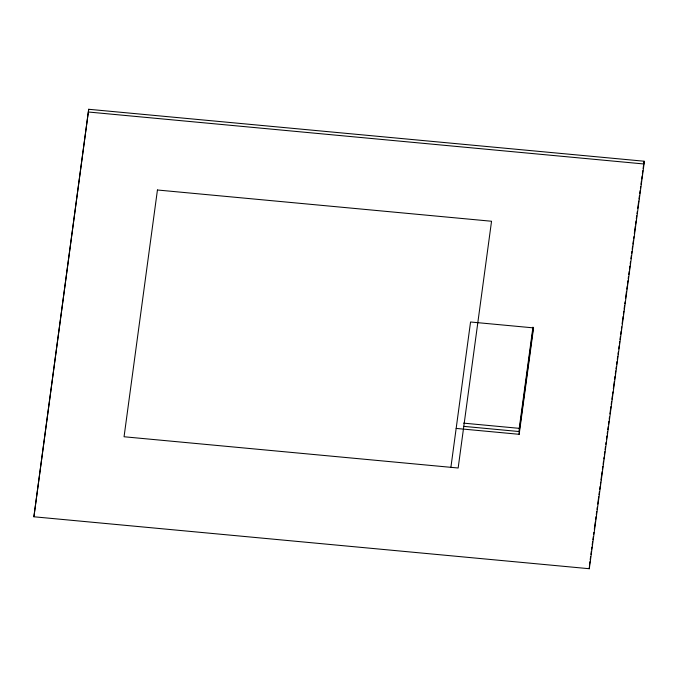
<?xml version="1.0" encoding="UTF-8"?>
<svg xmlns="http://www.w3.org/2000/svg" width="678" height="678" viewBox="0 0 678 678"><rect width="100%" height="100%" fill="white"/><g stroke="black" fill="none" stroke-linecap="round" stroke-linejoin="round"><path stroke-width="1.02" d="M33.9 516.78L88.699 109.277L644.1 161.22L644.058 163.983L589.301 568.723L33.9 516.78L88.699 109.277M456.158 428.42L519.162 434.31L519.255 428.343L532.95 327.135M589.301 568.723L589.326 566.884M450.895 467.328L470.557 321.999L533.561 327.889L519.162 434.31M533.179 328.262L519.204 431.547L463.557 426.343M589.487 564.91L589.911 561.765M590.199 559.672L590.623 556.519M590.902 554.426L591.326 551.282M591.614 549.18L591.894 547.087M592.182 544.985L592.606 541.841M592.894 539.747L593.318 536.603M593.597 534.501L593.886 532.408M594.309 529.264L595.301 521.924M595.589 519.823L596.013 516.678M596.293 514.577L596.725 511.432M597.004 509.339L597.284 507.237M597.716 504.093L598.708 496.754M598.988 494.66L599.42 491.516M599.699 489.414L600.123 486.27M600.411 484.177L600.691 482.075M600.979 479.982L602.115 471.591M602.395 469.49L602.818 466.345M603.106 464.252L603.53 461.108M603.81 459.006L604.098 456.913M604.378 454.811L604.81 451.667M605.09 449.573L605.513 446.429M605.801 444.327L606.081 442.234M606.505 439.081L606.937 435.937M607.217 433.844L607.505 431.742M607.785 429.649L608.208 426.504M608.497 424.403L608.92 421.258M609.2 419.165L609.488 417.063M609.912 413.919L610.903 406.58M611.192 404.486L611.615 401.334M611.895 399.24L612.327 396.096M612.607 393.994L612.895 391.901M613.319 388.757L614.31 381.417M614.599 379.316L615.022 376.171M615.302 374.078L615.726 370.934M616.014 368.832L616.294 366.739M616.582 364.637L617.005 361.493M617.294 359.399L617.717 356.247M617.997 354.153L618.285 352.051M618.709 348.907L619.133 345.763M619.421 343.67L619.7 341.568M619.989 339.475L620.412 336.33M620.692 334.229L621.116 331.084M621.404 328.991L621.684 326.889M622.116 323.745L623.107 316.406M623.387 314.304L623.811 311.16M624.099 309.066L624.523 305.922M624.811 303.82L625.091 301.727M625.514 298.583L626.506 291.243M626.794 289.142L627.218 285.997M627.506 283.904L627.93 280.751M628.209 278.658L628.498 276.556M628.777 274.463L629.209 271.319M629.489 269.217L629.913 266.073M630.201 263.979L630.481 261.877M630.904 258.733L631.337 255.589M631.616 253.496L631.904 251.394M632.184 249.301L632.608 246.156M632.896 244.055L633.32 240.91M633.599 238.809L633.888 236.715M634.311 233.571L635.303 226.232M635.591 224.13L636.015 220.986M636.295 218.892L636.727 215.748M637.006 213.646L637.295 211.553M637.718 208.409L638.71 201.061M638.99 198.968L639.422 195.823M639.701 193.722L640.125 190.577M640.413 188.484L640.693 186.382M640.981 184.289L641.405 181.145M641.685 179.043L642.117 175.899M642.397 173.805L642.82 170.653M643.108 168.559L643.532 165.415M643.82 163.313L644.1 161.22M88.657 112.039L644.058 163.983M463.608 423.14L519.255 428.343M157.44 190.001L124.057 436.759L458.159 468.006L491.542 221.248L157.44 190.001"/></g></svg>
